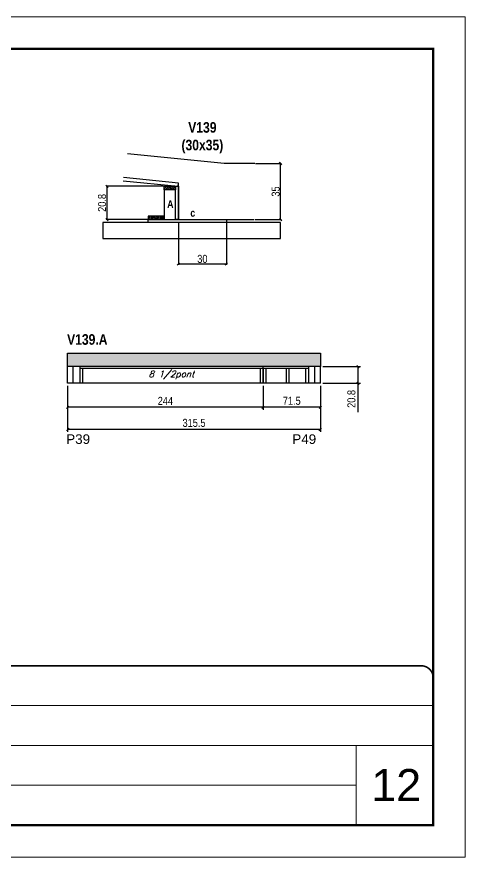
# Model space of a CAD drawing. Extents: x 3309 to 9590, y -2522 to 14608.
# Drawn here: x 9003 to 9563, y 11261 to 12311 of the extents above; entities that cross this region are included whole.
import ezdxf

# ---------------------------------------------------------------- set-up
doc = ezdxf.new("R2010")
doc.units = 0
doc.linetypes.add('CONTINUO', pattern=[0])
doc.linetypes.add('DASHED', pattern=[0.75, 0.5, -0.25])
for name, color, linetype in [('5', 5, 'Continuous'), ('barrote', 251, 'Continuous'), ('COTA', 241, 'Continuous'), ('detalhes', 4, 'Continuous'), ('NOMENCLATURA', 7, 'Continuous'), ('Painéis', 200, 'Continuous'), ('SARR_2.2x10', 60, 'Continuous'), ('SARR_2.2x7', 40, 'Continuous'), ('SARR_3.5x7', 81, 'Continuous'), ('texto', 7, 'Continuous')]:
    doc.layers.add(name, color=color, linetype=linetype)
for name, color, linetype, lineweight in [('CARIMBO', 255, 'Continuous', 9), ('CONCRETO', 251, 'Continuous', 25), ('Folhas', 255, 'Continuous', 9), ('SARRAFO DE PRESSAO', 251, 'DASHED', 9)]:
    doc.layers.add(name, color=color, linetype=linetype, lineweight=lineweight)
doc.styles.add('ARIAL', font='arial.ttf')
doc.styles.add('COTA TECNICA', font='techl___.ttf', dxfattribs={"height": 10})
doc.styles.add('COTA TECNICA 2X', font='techl___.ttf', dxfattribs={"height": 10})
doc.styles.add('Romans', font='romans.shx')
doc.styles.get("Standard").update_dxf_attribs({"font": 'arial.ttf'})
doc.styles.add('TECNICA', font='techb___.ttf', dxfattribs={"height": 10})
doc.dimstyles.new('PAINEL', dxfattribs={"dimtxt": 10, "dimasz": 3, "dimexe": 3, "dimexo": 3, "dimgap": 3, "dimtad": 1, "dimdec": 1, "dimzin": 12, "dimdsep": 46, "dimtxsty": 'COTA TECNICA', "dimblk1": 'OBLIQUE', "dimblk2": 'OBLIQUE', "dimsah": 1, "dimcen": 0.9, "dimclrd": 4, "dimclre": 4, "dimclrt": 240, "dimadec": 1, "dimazin": 3, "dimtfac": 1, "dimtdec": 1, "dimtmove": 0, "dimatfit": 3, "dimfxl": 1, "dimtolj": 1, "dimtzin": 12, "dimarcsym": 0})
doc.dimstyles.new('SECAO', dxfattribs={"dimscale": 0.333333, "dimtxt": 5, "dimasz": 9, "dimexe": 3, "dimexo": 3, "dimgap": 3, "dimtad": 1, "dimdec": 1, "dimlfac": 0.5, "dimzin": 12, "dimdsep": 46, "dimtxsty": 'COTA TECNICA 2X', "dimblk1": 'OBLIQUE', "dimblk2": 'OBLIQUE', "dimsah": 1, "dimcen": 0.9, "dimclrd": 4, "dimclre": 4, "dimclrt": 240, "dimadec": 1, "dimazin": 3, "dimtfac": 1, "dimtdec": 1, "dimtmove": 0, "dimatfit": 3, "dimfxl": 1, "dimtolj": 1, "dimtzin": 12, "dimarcsym": 0})

# ---------------------------------------------------------------- blocks, each defined once
blk = doc.blocks.new('9999999999')
at = {"color": 30, "linetype": 'CONTINUO'}
for p, q in [((98564.6, 34379.6), (99584, 34379.6)), ((98564.6, 34329.8), (99488, 34329.8)), ((99584, 34329.8), (99488, 34329.8)), ((99488, 34329.8), (99488, 34230.2)), ((98564.6, 34280), (99488, 34280))]:
    blk.add_line(p, q, dxfattribs=at)
at = {"color": 30, "linetype": 'CONTINUO', "const_width": 2}
blk.add_lwpolyline([(99584, 34230.2), (99584, 34414.4, 0.414214), (99569, 34429.4), (98229, 34429.4, 0.414214), (98214, 34414.4), (98214, 34245.2, 0.414214), (98229, 34230.2), (99584, 34230.2)], format="xyb", dxfattribs=at)
at = {"layer": 'Folhas'}
blk.add_lwpolyline([(98139, 34190.2), (99624, 34190.2), (99624, 35240.2), (98139, 35240.2)], close=True, dxfattribs=at)
at = {"layer": 'Folhas', "color": 30, "const_width": 3}
blk.add_lwpolyline([(98214, 34230.2), (99584, 34230.2), (99584, 35200.2), (98214, 35200.2)], close=True, dxfattribs=at)
blk = doc.blocks.new('_Oblique')
at = {"color": 0, "linetype": 'ByBlock', "lineweight": -2}
blk.add_line((-0.5, -0.5), (0.5, 0.5), dxfattribs=at)
blk = doc.blocks.new('*D405')
at = {"layer": 'COTA', "color": 4, "lineweight": -2, "transparency": 16777216}
for p, q in [((9204.8, 12052.8), (9204.8, 12001)), ((9264.8, 12052.8), (9264.8, 12001)), ((9204.8, 12002), (9264.8, 12002))]:
    blk.add_line(p, q, dxfattribs=at)
at = {"layer": 'Defpoints', "color": 0, "transparency": 16777216}
for p in [(9204.8, 12053.8), (9264.8, 12053.8), (9264.8, 12002)]:
    blk.add_point(p, dxfattribs=at)
at = {"layer": 'COTA', "color": 4, "lineweight": -2, "transparency": 16777216, "xscale": 3, "yscale": 3, "zscale": 3, "rotation": 180}
blk.add_blockref('_Oblique', (9204.8, 12002), dxfattribs=at)
at = {"layer": 'COTA', "color": 4, "lineweight": -2, "transparency": 16777216, "xscale": 3, "yscale": 3, "zscale": 3}
blk.add_blockref('_Oblique', (9264.8, 12002), dxfattribs=at)
at = {"layer": 'COTA', "color": 240, "transparency": 16777216, "insert": (9234.8, 12008.2), "char_height": 10, "attachment_point": 5, "style": 'COTA TECNICA 2X'}
blk.add_mtext('\\A1;30', dxfattribs=at)
blk = doc.blocks.new('*D406')
at = {"layer": 'COTA', "color": 4, "lineweight": -2, "transparency": 16777216}
for p, q in [((9186.2, 12099), (9114.7, 12099)), ((9115.7, 12099), (9115.7, 12057.4)), ((9166.2, 12057.4), (9114.7, 12057.4))]:
    blk.add_line(p, q, dxfattribs=at)
at = {"layer": 'Defpoints', "color": 0, "transparency": 16777216}
for p in [(9187.2, 12099), (9115.7, 12057.4), (9167.2, 12057.4, 0)]:
    blk.add_point(p, dxfattribs=at)
at = {"layer": 'COTA', "color": 4, "lineweight": -2, "transparency": 16777216, "xscale": 3, "yscale": 3, "zscale": 3}
for p, rotation in [((9115.7, 12099), 90), ((9115.7, 12057.4), 270)]:
    blk.add_blockref('_Oblique', p, dxfattribs=dict(at, rotation=rotation))
at = {"layer": 'COTA', "color": 240, "transparency": 16777216, "insert": (9109.6, 12078.2), "char_height": 10, "attachment_point": 5, "rotation": 90, "style": 'COTA TECNICA 2X'}
blk.add_mtext('\\A1;20.8', dxfattribs=at)
blk = doc.blocks.new('*D407')
at = {"layer": 'COTA', "color": 4, "lineweight": -2, "transparency": 16777216}
for p, q in [((9301.2, 12127.4), (9333.5, 12127.4)), ((9332.5, 12057.4), (9332.5, 12127.4)), ((9300.6, 12057.4), (9333.5, 12057.4))]:
    blk.add_line(p, q, dxfattribs=at)
at = {"layer": 'Defpoints', "color": 0, "transparency": 16777216}
for p in [(9300.2, 12127.4), (9332.5, 12127.4), (9299.6, 12057.4)]:
    blk.add_point(p, dxfattribs=at)
at = {"layer": 'COTA', "color": 4, "lineweight": -2, "transparency": 16777216, "xscale": 3, "yscale": 3, "zscale": 3}
for p, rotation in [((9332.5, 12127.4), 90), ((9332.5, 12057.4), 270)]:
    blk.add_blockref('_Oblique', p, dxfattribs=dict(at, rotation=rotation))
at = {"layer": 'COTA', "color": 240, "transparency": 16777216, "insert": (9326.3, 12092.4), "char_height": 10, "attachment_point": 5, "rotation": 90, "style": 'COTA TECNICA 2X'}
blk.add_mtext('\\A1;35', dxfattribs=at)
blk = doc.blocks.new('*D408')
at = {"layer": 'COTA', "color": 4, "linetype": 'ByBlock', "lineweight": -2, "transparency": 16777216}
for p, q in [((9310.6, 11849.8), (9310.6, 11819.8)), ((9382.1, 11849.8), (9382.1, 11819.8)), ((9382.1, 11822.8), (9310.6, 11822.8))]:
    blk.add_line(p, q, dxfattribs=at)
at = {"layer": 'Defpoints', "color": 0, "linetype": 'ByBlock', "transparency": 16777216}
for p in [(9310.6, 11852.8), (9382.1, 11852.8), (9310.6, 11822.8)]:
    blk.add_point(p, dxfattribs=at)
at = {"layer": 'COTA', "color": 4, "linetype": 'ByBlock', "lineweight": -2, "transparency": 16777216, "xscale": 3, "yscale": 3, "zscale": 3, "rotation": 180}
blk.add_blockref('_Oblique', (9310.6, 11822.8), dxfattribs=at)
at = {"layer": 'COTA', "color": 4, "linetype": 'ByBlock', "lineweight": -2, "transparency": 16777216, "xscale": 3, "yscale": 3, "zscale": 3}
blk.add_blockref('_Oblique', (9382.1, 11822.8), dxfattribs=at)
at = {"layer": 'COTA', "color": 240, "linetype": 'ByBlock', "transparency": 16777216, "insert": (9346.4, 11830.9), "char_height": 10, "attachment_point": 5, "style": 'COTA TECNICA'}
blk.add_mtext('\\A1;71.5', dxfattribs=at)
blk = doc.blocks.new('*D409')
at = {"layer": 'COTA', "color": 4, "linetype": 'ByBlock', "lineweight": -2, "transparency": 16777216}
for p, q in [((9066.6, 11849.8), (9066.6, 11819.8)), ((9310.6, 11849.8), (9310.6, 11819.8)), ((9310.6, 11822.8), (9066.6, 11822.8))]:
    blk.add_line(p, q, dxfattribs=at)
at = {"layer": 'Defpoints', "color": 0, "linetype": 'ByBlock', "transparency": 16777216}
for p in [(9066.6, 11852.8), (9310.6, 11852.8), (9066.6, 11822.8)]:
    blk.add_point(p, dxfattribs=at)
at = {"layer": 'COTA', "color": 4, "linetype": 'ByBlock', "lineweight": -2, "transparency": 16777216, "xscale": 3, "yscale": 3, "zscale": 3, "rotation": 180}
blk.add_blockref('_Oblique', (9066.6, 11822.8), dxfattribs=at)
at = {"layer": 'COTA', "color": 4, "linetype": 'ByBlock', "lineweight": -2, "transparency": 16777216, "xscale": 3, "yscale": 3, "zscale": 3}
blk.add_blockref('_Oblique', (9310.6, 11822.8), dxfattribs=at)
at = {"layer": 'COTA', "color": 240, "linetype": 'ByBlock', "transparency": 16777216, "insert": (9188.6, 11830.8), "char_height": 10, "attachment_point": 5, "style": 'COTA TECNICA'}
blk.add_mtext('\\A1;244', dxfattribs=at)
blk = doc.blocks.new('*D410')
at = {"layer": 'COTA', "color": 4, "linetype": 'ByBlock', "lineweight": -2, "transparency": 16777216}
for p, q in [((9066.6, 11849.8), (9066.6, 11792.1)), ((9382.1, 11849.8), (9382.1, 11792.1)), ((9382.1, 11795.1), (9066.6, 11795.1))]:
    blk.add_line(p, q, dxfattribs=at)
at = {"layer": 'Defpoints', "color": 0, "linetype": 'ByBlock', "transparency": 16777216}
for p in [(9066.6, 11852.8), (9382.1, 11852.8), (9066.6, 11795.1)]:
    blk.add_point(p, dxfattribs=at)
at = {"layer": 'COTA', "color": 4, "linetype": 'ByBlock', "lineweight": -2, "transparency": 16777216, "xscale": 3, "yscale": 3, "zscale": 3, "rotation": 180}
blk.add_blockref('_Oblique', (9066.6, 11795.1), dxfattribs=at)
at = {"layer": 'COTA', "color": 4, "linetype": 'ByBlock', "lineweight": -2, "transparency": 16777216, "xscale": 3, "yscale": 3, "zscale": 3}
blk.add_blockref('_Oblique', (9382.1, 11795.1), dxfattribs=at)
at = {"layer": 'COTA', "color": 240, "linetype": 'ByBlock', "transparency": 16777216, "insert": (9224.4, 11803.3), "char_height": 10, "attachment_point": 5, "style": 'COTA TECNICA'}
blk.add_mtext('\\A1;315.5', dxfattribs=at)
blk = doc.blocks.new('*D411')
at = {"layer": 'COTA', "color": 4, "lineweight": -2, "transparency": 16777216}
for p, q in [((9385.1, 11873.6), (9432, 11873.6)), ((9429, 11873.6), (9429, 11852.8)), ((9385.1, 11852.8), (9432, 11852.8)), ((9429, 11852.8), (9429, 11816.7))]:
    blk.add_line(p, q, dxfattribs=at)
at = {"layer": 'Defpoints', "color": 0, "transparency": 16777216}
for p in [(9382.1, 11873.6), (9382.1, 11852.8), (9429, 11852.8)]:
    blk.add_point(p, dxfattribs=at)
at = {"layer": 'COTA', "color": 4, "lineweight": -2, "transparency": 16777216, "xscale": 3, "yscale": 3, "zscale": 3}
for p, rotation in [((9429, 11873.6), 90), ((9429, 11852.8), 270)]:
    blk.add_blockref('_Oblique', p, dxfattribs=dict(at, rotation=rotation))
at = {"layer": 'COTA', "color": 240, "transparency": 16777216, "insert": (9420.9, 11833.3), "char_height": 10, "attachment_point": 5, "rotation": 90, "style": 'COTA TECNICA'}
blk.add_mtext('\\A1;20.8', dxfattribs=at)

msp = doc.modelspace()

# ---------------------------------------------------------------- hatches: boundary and pattern name
at = {"layer": 'COTA'}
h = msp.add_hatch(dxfattribs=at)
h.set_pattern_fill('AR-CONC', color=256, scale=0.03)
h.set_pattern_definition([(50, (74.618, 0), (5.4655401, -0.4781726), [0.5715, -6.2865]), (355, (74.618, 0), (-1.0573026, 5.7317054), [0.4572, -5.0292175]), (100.451445, (75.0734, -0.04), (4.4082374, 5.2535326), [0.4857003, -5.3427073]), (46.1842, (74.618, 1.524), (8.1323712, -1.2612698), [0.85725, -9.42975]), (96.63556, (75.296, 1.419), (7.122124, 7.4227837), [0.7285507, -8.0140682]), (351.18415, (74.618, 1.524), (7.122124, 7.4227837), [0.685799, -7.543792]), (21, (75.38, 1.143), (4.5484317, -3.067956), [0.5715, -6.2865]), (326, (75.38, 1.143), (1.8540609, 5.525639), [0.4572, -5.0292]), (71.451445, (75.759, 0.8873), (6.4024926, 2.457683), [0.4857003, -5.3426981]), (37.5, (74.618, 0), (0.0926581, 2.53665117), [0, -4.96824, 0, -5.1054, 0, -5.04825]), (7.5, (74.618, 0), (2.00458988, 3.00541724), [0, -2.91084, 0, -4.85394, 0, -1.92405]), (327.5, (72.9187, 0), (4.06771786, -0.17186232), [0, -1.905, 0, -5.9436, 0, -7.8867]), (317.5, (72.1567, 0), (4.4438754, 0.7627947), [0, -2.4765, 0, -3.94716, 0, -5.6007])])
h.paths.add_polyline_path([(9066.62, 11890.59), (9066.62, 11873.59), (9382.12, 11873.59), (9382.12, 11890.59)])
at = {"layer": 'SARR_2.2x10'}
h = msp.add_hatch(dxfattribs=at)
h.set_pattern_fill('ANSI31', color=256, scale=0.5, angle=90)
h.set_pattern_definition([(135, (42450.5548, -111454.7382), (-1.122532015, -1.122532015), [])])
h.paths.add_polyline_path([(9187.19, 12061.83), (9187.19, 12057.43), (9167.19, 12057.43), (9167.19, 12061.83)])
at = {"layer": 'SARR_2.2x7'}
h = msp.add_hatch(dxfattribs=at)
h.set_pattern_fill('ANSI31', color=256, scale=0.5, angle=90)
h.set_pattern_definition([(135, (42371.3548, -111417.5378), (-1.122532015, -1.122532015), [])])
h.paths.add_polyline_path([(9201.19, 12099.03), (9201.19, 12094.63), (9187.19, 12094.63), (9187.19, 12099.03)])

# ---------------------------------------------------------------- linework, layer by layer
at = {"layer": 'barrote'}
msp.add_lwpolyline([(9110.35, 12033.83), (9332.5, 12033.83), (9332.5, 12053.83), (9110.35, 12053.83)], close=True, dxfattribs=at)
at = {"layer": 'CONCRETO', "linetype": 'Continuous'}
for p, q in [((9300.22, 12127.43), (9262.09, 12127.43)), ((9204.79, 12057.43), (9204.79, 12103.01))]:
    msp.add_line(p, q, dxfattribs=at)
msp.add_lwpolyline([(9262.09, 12127.43), (9141.4, 12139.5)], dxfattribs=at)
at = {"layer": 'COTA'}
for p, q in [((9264.79, 12057.43), (9264.79, 12053.83)), ((9066.62, 11873.59), (9066.62, 11890.59)), ((9066.62, 11890.59), (9382.12, 11890.59)), ((9382.12, 11890.59), (9382.12, 11873.59))]:
    msp.add_line(p, q, dxfattribs=at)
at = {"layer": 'Painéis', "linetype": 'ByBlock'}
for p, q in [((9382.12, 11873.59), (9066.62, 11873.59)), ((9066.62, 11852.79), (9066.62, 11873.59)), ((9310.62, 11852.79), (9310.62, 11873.59)), ((9382.12, 11852.79), (9382.12, 11873.59)), ((9382.12, 11852.79), (9066.62, 11852.79))]:
    msp.add_line(p, q, dxfattribs=at)
at = {"layer": 'Painéis', "linetype": 'Continuous'}
for points in [[(9136.03, 12105.87), (9204.39, 12099.03), (9204.79, 12103.01), (9136.43, 12109.85)], [(9299.58, 12053.83), (9167.19, 12053.83), (9167.19, 12057.43), (9299.58, 12057.43)]]:
    msp.add_lwpolyline(points, dxfattribs=at)
msp.add_lwpolyline([(9201.19, 12057.43), (9201.19, 12099.03), (9204.79, 12099.03), (9204.79, 12057.43)], close=True, dxfattribs=at)
at = {"layer": 'SARR_2.2x10'}
msp.add_lwpolyline([(9187.19, 12061.83), (9167.19, 12061.83), (9167.19, 12057.43), (9187.19, 12057.43)], close=True, dxfattribs=at)
at = {"layer": 'SARR_2.2x7', "linetype": 'Continuous'}
for p, q in [((9073.62, 11852.79), (9073.62, 11873.59)), ((9310.62, 11871.39), (9081.62, 11871.39)), ((9367.12, 11871.39), (9310.62, 11871.39)), ((9375.12, 11852.79), (9375.12, 11873.59))]:
    msp.add_line(p, q, dxfattribs=at)
at = {"layer": 'SARR_2.2x7', "elevation": 0}
msp.add_lwpolyline([(9187.19, 12099.03), (9201.19, 12099.03), (9201.19, 12094.63), (9187.19, 12094.63)], close=True, dxfattribs=at)
at = {"layer": 'SARR_3.5x7'}
for p, q in [((9081.62, 11873.59), (9081.62, 11852.79)), ((9085.12, 11871.39), (9085.12, 11852.79)), ((9307.12, 11871.39), (9307.12, 11852.79)), ((9310.62, 11871.39), (9310.62, 11852.79)), ((9314.12, 11871.39), (9314.12, 11852.79)), ((9339.33, 11871.39), (9339.33, 11852.79)), ((9342.83, 11871.39), (9342.83, 11852.79)), ((9363.62, 11871.39), (9363.62, 11852.79)), ((9367.12, 11873.59), (9367.12, 11852.79))]:
    msp.add_line(p, q, dxfattribs=at)
msp.add_lwpolyline([(9201.19, 12094.63), (9187.19, 12094.63), (9187.19, 12057.43), (9201.19, 12057.43)], close=True, dxfattribs=at)

# ---------------------------------------------------------------- block references
at = {"layer": 'SARRAFO DE PRESSAO', "color": 6, "linetype": 'ByBlock'}
msp.add_blockref('9999999999', (-90061.11, -22929.5), dxfattribs=at)

# ---------------------------------------------------------------- texts
at = {"layer": '5', "linetype": 'Continuous'}
for s, p in [('P39', (9064.83, 11777.05)), ('P49', (9347.04, 11777.05))]:
    msp.add_text(s, height=12, rotation=0.00004, dxfattribs=at).set_placement(p)
at = {"layer": 'CARIMBO', "style": 'ARIAL'}
msp.add_text('12', height=40, dxfattribs=at).set_placement((9445.73, 11330.85))
at = {"layer": 'detalhes', "style": 'TECNICA'}
for s, p in [('A', (9190.84, 12071.86)), ('c', (9219.77, 12060.9))]:
    msp.add_text(s, height=9.6, dxfattribs=at).set_placement(p)
at = {"layer": 'NOMENCLATURA', "style": 'TECNICA'}
msp.add_text('V139.A', height=13.2, dxfattribs=at).set_placement((9065.91, 11900.97))
at = {"layer": 'NOMENCLATURA', "insert": (9234.79, 12179.13), "char_height": 13.2, "attachment_point": 2, "style": 'TECNICA'}
msp.add_mtext_dynamic_manual_height_columns('V139\\P(30x35)', width=300.2766, gutter_width=1, heights=[0], dxfattribs=at)
at = {"layer": 'texto', "color": 2, "insert": (9196.12, 11863.19), "char_height": 8, "attachment_point": 5, "style": 'Romans'}
msp.add_mtext('{\\Q19;\\C256;8 1/2pont}', dxfattribs=at)

# ---------------------------------------------------------------- dimensions: what is measured, and where the dimension line sits
at = {"layer": 'COTA'}
for base, p1, p2, dimstyle, picture, middle in [((9332.5, 12127.43), (9299.58, 12057.43), (9300.22, 12127.43), 'SECAO', '*D407', (9326.28, 12092.43)), ((9115.74, 12057.43, 0), (9187.19, 12099.03), (9167.19, 12057.43), 'SECAO', '*D406', (9109.62, 12078.23, 0)), ((9429, 11852.79), (9382.12, 11873.59), (9382.12, 11852.79), 'PAINEL', '*D411', (9420.88, 11833.26))]:
    dim = msp.add_linear_dim(base=base, p1=p1, p2=p2, angle=90, dimstyle=dimstyle, dxfattribs=at)
    dim.commit()
    dim.dimension.update_dxf_attribs({"geometry": picture, "text_midpoint": middle})
dim = msp.add_linear_dim(base=(9264.79, 12001.96), p1=(9204.79, 12053.83), p2=(9264.79, 12053.83), angle=0, dimstyle='SECAO', dxfattribs=at)
dim.commit()
dim.dimension.update_dxf_attribs({"geometry": '*D405', "text_midpoint": (9234.79, 12001.96), "dimtype": 160})
at = {"layer": 'COTA', "linetype": 'ByBlock'}
dim = msp.add_linear_dim(base=(9066.62, 11822.78), p1=(9310.62, 11852.79), p2=(9066.62, 11852.79), angle=180, dimstyle='PAINEL', override={"dimtmove": 1}, dxfattribs=at)
dim.commit()
dim.dimension.update_dxf_attribs({"geometry": '*D409', "text_midpoint": (9188.62, 11830.85)})
for base, p2, picture, middle in [((9066.62, 11795.07), (9066.62, 11852.79), '*D410', (9224.37, 11803.29)), ((9310.62, 11822.78), (9310.62, 11852.79), '*D408', (9346.37, 11830.88))]:
    dim = msp.add_linear_dim(base=base, p1=(9382.12, 11852.79), p2=p2, angle=180, dimstyle='PAINEL', dxfattribs=at)
    dim.commit()
    dim.dimension.update_dxf_attribs({"geometry": picture, "text_midpoint": middle})

doc.saveas('drawing.dxf')
